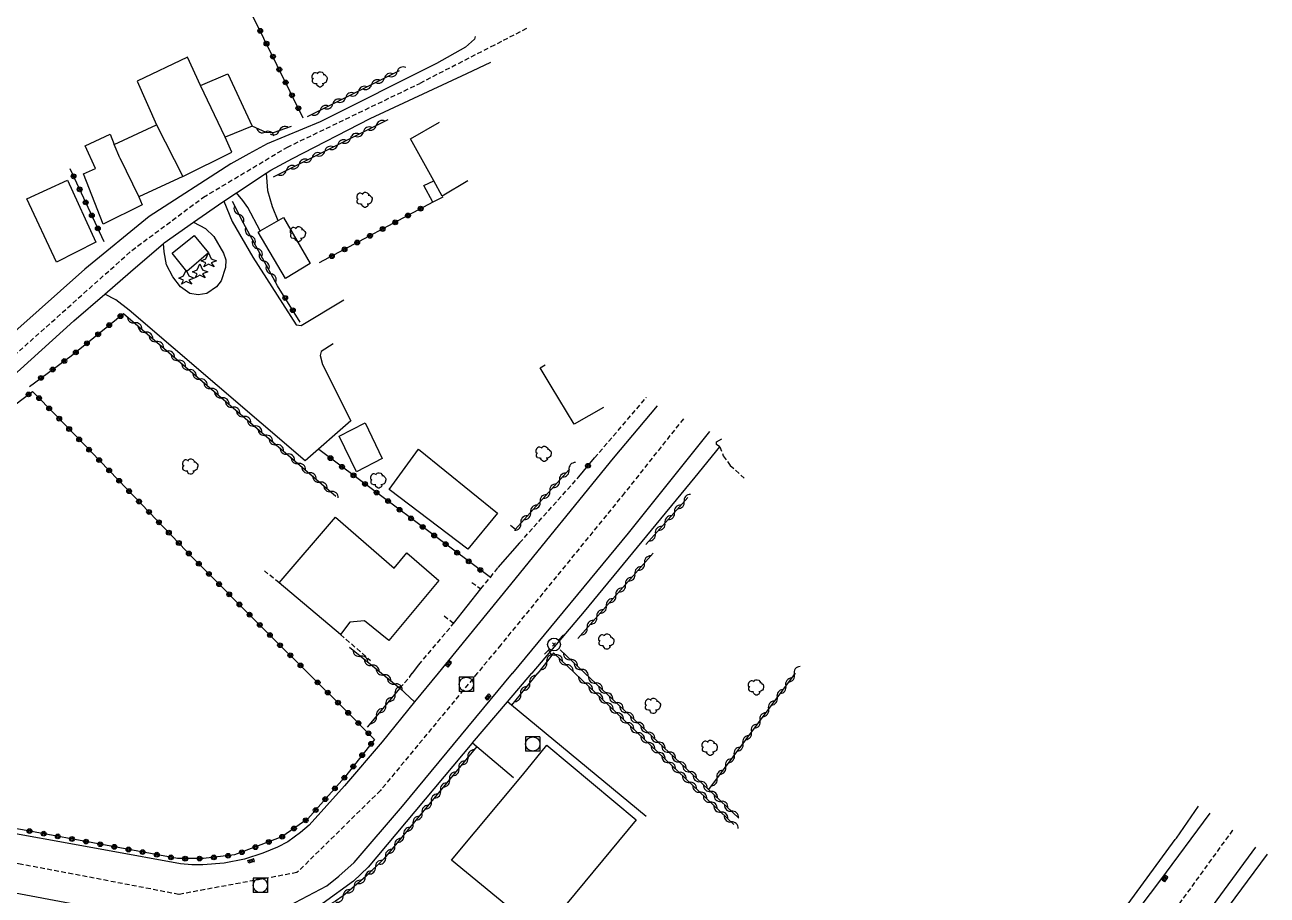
# Model space of a CAD drawing. Header units: millimetres. Extents: x 267000 to 268001, y 124012 to 125001.
# Drawn here: x 267124.9 to 267254.5, y 124647.9 to 124738.6 of the extents above; entities that cross this region are included whole.
import ezdxf

# ---------------------------------------------------------------- set-up
doc = ezdxf.new("R2010")
doc.units = ezdxf.units.MM
doc.linetypes.add('DASHED', pattern=[0.75, 0.5, -0.25])
doc.layers.get('0').update_dxf_attribs({"linetype": 'CONTINUOUS'})
for name, color, linetype in [('W0001', 6, 'DASHED'), ('W0008', 7, 'CONTINUOUS'), ('W0014', 7, 'CONTINUOUS'), ('W0017', 7, 'CONTINUOUS'), ('W0101', 7, 'CONTINUOUS'), ('W0104', 1, 'CONTINUOUS'), ('W0112', 1, 'DASHED'), ('W0300', 7, 'CONTINUOUS'), ('W0303', 7, 'CONTINUOUS'), ('W0310', 3, 'CONTINUOUS'), ('W0323', 7, 'CONTINUOUS'), ('W0401', 7, 'CONTINUOUS'), ('W0420', 7, 'CONTINUOUS'), ('W0439', 7, 'CONTINUOUS'), ('W0473', 7, 'CONTINUOUS')]:
    doc.layers.add(name, color=color, linetype=linetype)

# ---------------------------------------------------------------- blocks, each defined once
blk = doc.blocks.new('T473')
for p, q in [((-0.166667, 0.166667), (0.166667, -0.166667)), ((-0.166667, -0.166667), (0.166667, 0.166667)), ((0.500001, 0.500001), (1.000002, 1.000002)), ((-1.000002, -1.000002), (-0.500001, -0.500001))]:
    blk.add_line(p, q)
blk.add_ellipse((0, 0), major_axis=(0.471405, 0.471405), ratio=1, start_param=5.4977871438, end_param=11.780972451)
blk = doc.blocks.new('T420')
for p, q in [((0.75, 0.75), (-0.75, 0.75)), ((-0.75, 0.75), (-0.75, -0.75)), ((0.75, 0.75), (0.75, -0.75)), ((0.75, -0.75), (-0.75, -0.75))]:
    blk.add_line(p, q)
blk.add_ellipse((0, 0), major_axis=(-0.53, 0.53), ratio=1, start_param=3.926991, end_param=10.210176)
blk = doc.blocks.new('T401')
for p, q in [((-0.3, 0.3), (0, 0.3)), ((-0.3, -0.25), (-0.3, 0.3)), ((-0.3, 0.15), (0, 0.15)), ((-0.3, 0), (0, 0)), ((0, 0.3), (0, -0.25)), ((-0.3, -0.15), (0, -0.15)), ((-0.3, -0.25), (-0.3, -0.3)), ((-0.3, -0.3), (0, -0.3)), ((0, -0.3), (0, -0.25))]:
    blk.add_line(p, q)
blk = doc.blocks.new('T303')
for p, q in [((-0.77, 0), (-0.28, 0.21)), ((-0.28, -0.21), (-0.77, 0)), ((-0.28, 0.21), (0, 0.83)), ((0, 0.83), (0.28, 0.21)), ((0.28, 0.21), (0.83, 0)), ((0.83, 0), (0.28, -0.21)), ((-0.49, -0.63), (-0.28, -0.21)), ((0, -0.35), (-0.49, -0.63)), ((0.56, -0.63), (0, -0.35)), ((0.28, -0.21), (0.56, -0.63))]:
    blk.add_line(p, q)
blk = doc.blocks.new('T300')
for p, q in [((-0.8, 0.51), (-0.86, 0.34)), ((-0.86, 0.34), (-0.86, 0.17)), ((-0.86, 0.17), (-0.74, 0.06)), ((-0.69, 0.63), (-0.8, 0.51)), ((-0.8, -0.06), (-0.74, 0.06)), ((-0.74, 0.06), (-0.69, 0.11)), ((-0.57, 0.69), (-0.69, 0.63)), ((-0.46, 0.69), (-0.57, 0.69)), ((-0.29, 0.63), (-0.46, 0.69)), ((-0.29, 0.63), (-0.17, 0.74)), ((-0.23, 0.57), (-0.29, 0.63)), ((-0.17, 0.74), (-0.06, 0.8)), ((-0.06, 0.8), (0.06, 0.8)), ((0.06, 0.8), (0.23, 0.74)), ((0.23, 0.74), (0.34, 0.63)), ((0.34, 0.63), (0.4, 0.51)), ((0.46, 0.46), (0.34, 0.46)), ((0.4, 0.51), (0.4, 0.46)), ((0.57, 0.4), (0.46, 0.46)), ((0.57, 0.4), (0.69, 0.29)), ((0.69, 0.29), (0.74, 0.17)), ((0.74, 0.06), (0.69, -0.17)), ((0.74, 0.17), (0.74, 0.06)), ((-0.8, -0.17), (-0.8, -0.06)), ((-0.8, -0.23), (-0.8, -0.17)), ((-0.74, -0.34), (-0.8, -0.23)), ((-0.69, -0.4), (-0.74, -0.34)), ((-0.51, -0.46), (-0.69, -0.4)), ((-0.4, -0.46), (-0.51, -0.46)), ((-0.4, -0.46), (-0.34, -0.46)), ((-0.34, -0.46), (-0.34, -0.4)), ((-0.34, -0.51), (-0.34, -0.46)), ((-0.29, -0.63), (-0.34, -0.51)), ((-0.17, -0.74), (-0.29, -0.63)), ((-0.06, -0.8), (-0.17, -0.74)), ((0.06, -0.8), (-0.06, -0.8)), ((0.17, -0.74), (0.06, -0.8)), ((0.23, -0.69), (0.17, -0.74)), ((0.29, -0.46), (0.23, -0.46)), ((0.29, -0.63), (0.23, -0.69)), ((0.46, -0.4), (0.29, -0.46)), ((0.34, -0.51), (0.29, -0.63)), ((0.34, -0.51), (0.34, -0.46)), ((0.57, -0.34), (0.46, -0.4)), ((0.63, -0.29), (0.57, -0.34)), ((0.69, -0.17), (0.63, -0.29))]:
    blk.add_line(p, q)
blk = doc.blocks.new('t323o')
at = {"color": 0, "linetype": 'Continuous'}
for radius in [0.25, 0.15]:
    blk.add_circle((0, 0), radius, dxfattribs=at)
blk = doc.blocks.new('t310o')
at = {"color": 0, "linetype": 'Continuous'}
for centre, start, end in [((-0.5, 0.38), 216.8699, 323.1304), ((0.5, -0.37), 36.8699, 143.1303)]:
    blk.add_arc(centre, 0.625, start, end, dxfattribs=at)

msp = doc.modelspace()

# ---------------------------------------------------------------- linework, layer by layer
at = {"layer": 'W0001'}
for points in [[(267177.21, 124738.24), (267174.59, 124736.89), (267173.85, 124736.51), (267166.07, 124732.52)], [(267086.76, 124676.19), (267098.08, 124683.23), (267109.56, 124692.08), (267123.17, 124703.61), (267136.03, 124715.1), (267143.5, 124720.65), (267152.25, 124725.87), (267166.07, 124732.52)], [(267193.57, 124697.54), (267193.57, 124697.54), (267193.57, 124697.54), (267187.43, 124689.8), (267174.52, 124673.96), (267172.08, 124671.01), (267172.07, 124671)], [(267172.07, 124671), (267161.97, 124658.78), (267153.25, 124650.2), (267140.94, 124647.93), (267124.36, 124651.1), (267106.89, 124654.26), (267096.49, 124652.42), (267090.11, 124644.24), (267087.96, 124632.14), (267085, 124614.94), (267081.22, 124594.28), (267079.37, 124580.37), (267084.46, 124571.55), (267097.74, 124567.39), (267117.65, 124563.88), (267138.21, 124560.46)], [(267225.01, 124616.21), (267231.08, 124627.85), (267241.36, 124641.48), (267250.9, 124654.63), (267250.9, 124654.63)]]:
    msp.add_lwpolyline(points, dxfattribs=at)
at = {"layer": 'W0008'}
for points in [[(267171.86, 124737.42), (267171.86, 124737.42), (267171.77, 124737.12), (267170.83, 124736.29), (267167.8, 124734.61), (267155.69, 124728.52), (267150.16, 124726.2), (267148.22, 124725.18), (267146.37, 124724.12), (267137.85, 124718.63), (267131.11, 124713.15), (267123.81, 124706.65)], [(267085.41, 124671), (267085.41, 124671.01), (267087.21, 124672.54), (267087.4, 124672.69), (267088.14, 124673.3), (267093.03, 124677.32), (267100.4, 124682.87), (267111.18, 124691.23), (267121.02, 124699.69), (267129.99, 124707.74), (267133.2, 124710.53), (267135.88, 124712.86), (267139.32, 124715.83), (267139.4, 124715.9), (267142.47, 124718.03), (267145.52, 124720.16), (267145.63, 124720.24), (267146.94, 124721.1), (267150.03, 124723.14), (267150.52, 124723.47), (267152.79, 124724.69), (267160.89, 124728.86), (267170.96, 124733.54), (267173.49, 124734.73)], [(267165.52, 124668), (267162.14, 124663.86), (267158.23, 124659.27), (267154.51, 124655.15), (267153.62, 124654.39), (267152.31, 124653.43), (267151.22, 124652.87), (267149.71, 124652.24), (267147.77, 124651.61), (267145.66, 124651.18), (267143.45, 124651.01), (267142.3, 124651), (267141.11, 124651.13), (267133.47, 124652.5), (267119.66, 124655.01)]]:
    msp.add_lwpolyline(points, dxfattribs=at)
at = {"layer": 'W0014'}
for points in [[(267190.82, 124698.88), (267186.23, 124693.43), (267175.22, 124679.86), (267167.98, 124671.01), (267167.97, 124671)], [(267175.75, 124671), (267175.76, 124671.01), (267187.85, 124685.62), (267196.32, 124696.21)], [(267177.77, 124671), (267177.78, 124671.01), (267183.27, 124677.43), (267194.8, 124691.46), (267197.37, 124694.62), (267197.04, 124694.85), (267197.04, 124695.12), (267197.59, 124695.46)], [(267176.48, 124684.59), (267174.22, 124682.01)], [(267169.58, 124676.17), (267172.44, 124679.8)], [(267114.39, 124649.86), (267139.01, 124645.26), (267140.62, 124645), (267141.77, 124644.87), (267142.93, 124644.81), (267144.41, 124644.81), (267146.09, 124644.91), (267147.41, 124645.12), (267149.22, 124645.58), (267151.26, 124646.24), (267153.07, 124647.07), (267156.36, 124648.82), (267157.61, 124649.82), (267159.22, 124651.27), (267164.28, 124657.14), (267175.75, 124671)], [(267164.98, 124670.59), (267165.29, 124671)], [(267165.29, 124671), (267165.3, 124671.01), (267165.97, 124671.88)], [(267167.97, 124671), (267165.52, 124668)], [(267171.5, 124663.67), (267171.56, 124663.74), (267175.22, 124668.01), (267177.77, 124671)], [(267165.52, 124668), (267164, 124669.44)], [(267171.5, 124663.67), (267160.69, 124650.77), (267159.15, 124649.31), (267155.99, 124647.03), (267154.6, 124646.17), (267162.98, 124628.14), (267162.31, 124624.36)], [(267209.48, 124611.34), (267213.42, 124614.18), (267215.13, 124615.62), (267215.46, 124615.9), (267218.36, 124618.54), (267219.37, 124619.64), (267220.95, 124621.35), (267230.58, 124634.61), (267234.11, 124639.1), (267236, 124641.51), (267244.88, 124653.65), (267245, 124653.81), (267247.3, 124657.12)], [(267248.5, 124656.4), (267243.23, 124649.3), (267232.09, 124634.58), (267220.63, 124619.04), (267219.38, 124617.49), (267217.83, 124616.07), (267214.22, 124613), (267205.04, 124606.39), (267196.32, 124600.05), (267192.9, 124597.34), (267190.4, 124595.26), (267188.95, 124593.94), (267188.46, 124593.87), (267187.27, 124593.97)], [(267239.08, 124606.89), (267238.26, 124607.18), (267237.36, 124607.71), (267235.75, 124609.52), (267233.17, 124612.58), (267232.44, 124613.73), (267231.91, 124614.75), (267231.65, 124615.54), (267231.32, 124617.05), (267231.15, 124618.8), (267231.24, 124620.58), (267231.47, 124621.7), (267231.93, 124623.28), (267232.52, 124624.6), (267253.3, 124652.86)], [(267254.48, 124652.12), (267238.79, 124630.94)]]:
    msp.add_lwpolyline(points, dxfattribs=at)
at = {"layer": 'W0017'}
for points in [[(267150.03, 124723.14), (267150.19, 124721.36), (267150.66, 124719.68), (267151.25, 124718.23)], [(267145.63, 124720.24), (267146.49, 124718.13), (267148.64, 124714.41), (267153.17, 124707.34), (267153.7, 124707.27), (267158.14, 124709.95)], [(267149.43, 124717.13), (267148.14, 124719.56), (267147.61, 124720.29), (267146.94, 124721.1)], [(267142.47, 124718.03), (267143.72, 124717.38), (267144.58, 124716.55), (267145.6, 124714.81), (267145.83, 124714.12), (267145.8, 124713.33), (267145.34, 124711.91), (267144.85, 124711.29), (267143.86, 124710.59), (267142.94, 124710.46), (267142.09, 124710.62), (267141.1, 124711.31), (267140.3, 124712.33), (267139.64, 124713.61), (267139.41, 124714.96), (267139.32, 124715.83)], [(267157.04, 124705.37), (267155.79, 124704.54), (267155.66, 124704.15), (267155.92, 124703.19), (267158.87, 124697.33), (267154.1, 124693.14), (267135.75, 124708.88), (267134.36, 124709.93), (267133.2, 124710.53)], [(267189.67, 124656.06), (267175.64, 124667.67), (267175.22, 124668.01)], [(267171.56, 124663.74), (267172.01, 124663.35), (267175.85, 124660.12)]]:
    msp.add_lwpolyline(points, dxfattribs=at)
at = {"layer": 'W0101'}
for points in [[(267165.1, 124726.74), (267168.11, 124728.49)], [(267168.41, 124720.77), (267167.53, 124722.35), (267165.1, 124726.74)], [(267171.09, 124722.34), (267168.41, 124720.77)], [(267178.62, 124702.85), (267179.16, 124703.16)], [(267182.18, 124696.96), (267179.77, 124700.95), (267178.62, 124702.85)], [(267185.24, 124698.7), (267182.18, 124696.96)]]:
    msp.add_lwpolyline(points, dxfattribs=at)
for points in [[(267169.04, 124721.14), (267169.04, 124721.14)], [(267179.16, 124703.16), (267179.16, 124703.16)], [(267162.83, 124674.41), (267160.29, 124676.45), (267158.78, 124676.31), (267157.79, 124675.03), (267151.39, 124680.42), (267157.27, 124687.28), (267163.41, 124681.96), (267164.73, 124683.54), (267168.06, 124680.68)], [(267178.77, 124643.77), (267169.36, 124651.49), (267176.79, 124660.37), (267179.32, 124663.5), (267188.63, 124655.71)]]:
    msp.add_lwpolyline(points, close=True, dxfattribs=at)
at = {"layer": 'W0104'}
for points in [[(267141.34, 124722.82), (267146.45, 124725.33), (267145.75, 124726.91), (267143.2, 124732.31), (267141.85, 124735.24), (267136.58, 124732.76), (267138.6, 124728.18)], [(267128.18, 124713.86), (267125.08, 124720.48), (267129.32, 124722.43), (267132.27, 124715.95)], [(267152.07, 124712.17), (267149.22, 124717.01), (267149.43, 124717.13), (267151.86, 124718.53), (267154.63, 124713.73), (267152.07, 124712.17)], [(267159.47, 124692), (267157.65, 124695.72), (267160.38, 124697.1), (267162.14, 124693.39)], [(267171.08, 124683.95), (267162.87, 124690.16), (267165.92, 124694.38), (267174.17, 124687.68)]]:
    msp.add_lwpolyline(points, close=True, dxfattribs=at)
for points in [[(267143.2, 124732.31), (267146.03, 124733.53), (267148.58, 124728.07), (267145.75, 124726.91)], [(267143.2, 124732.31), (267143.2, 124732.31)], [(267134.79, 124724.75), (267134.19, 124726.16), (267138.6, 124728.18)], [(267138.6, 124728.18), (267138.6, 124728.18)], [(267132.25, 124723.65), (267131.16, 124725.99), (267133.76, 124727.22), (267134.19, 124726.16)], [(267145.75, 124726.91), (267145.75, 124726.91)], [(267134.19, 124726.16), (267134.19, 124726.16)], [(267134.79, 124724.75), (267136.74, 124720.67), (267137.1, 124719.84), (267133.05, 124717.83), (267130.97, 124723.09), (267132.25, 124723.65)], [(267134.79, 124724.75), (267134.79, 124724.75)], [(267132.25, 124723.65), (267132.25, 124723.65)], [(267141.34, 124722.82), (267136.74, 124720.67)], [(267141.34, 124722.82), (267141.34, 124722.82)], [(267168.47, 124720.65), (267167.42, 124720.12), (267166.49, 124721.86), (267167.53, 124722.35)], [(267136.74, 124720.67), (267136.74, 124720.67)]]:
    msp.add_lwpolyline(points, dxfattribs=at)
at = {"layer": 'W0112'}
for points in [[(267184.31, 124693.46), (267189.72, 124699.78)], [(267197.37, 124694.62), (267197.73, 124693.67), (267198.46, 124692.68), (267199.91, 124691.34)], [(267176.48, 124684.59), (267182.66, 124691.48)], [(267151.39, 124680.42), (267149.87, 124681.67)], [(267173.43, 124680.99), (267174.22, 124682.01)], [(267171.49, 124680.46), (267172.44, 124679.8), (267173.43, 124680.99)], [(267165.97, 124671.88), (267169.58, 124676.17), (267168.53, 124677.03)], [(267157.79, 124675.03), (267160.93, 124672.33)], [(267164, 124669.44), (267164.98, 124670.59)]]:
    msp.add_lwpolyline(points, dxfattribs=at)
at = {"layer": 'W0310'}
for points in [[(267163.92, 124733.83), (267154.31, 124729.04)], [(267152.64, 124728.01), (267150.76, 124727.35), (267150.03, 124727.41), (267148.58, 124728.07)], [(267150.8, 124722.77), (267162.78, 124728.76)], [(267147.67, 124717.93), (267146.52, 124720.2)], [(267151.24, 124711.41), (267147.67, 124717.93)], [(267135.17, 124708.51), (267157.32, 124689.48)], [(267175.53, 124686.43), (267176.05, 124686.04), (267181.67, 124692.24)], [(267189.65, 124684.43), (267194.02, 124689.31)], [(267182.55, 124674.63), (267190.43, 124683.51)], [(267158.72, 124673.71), (267162.06, 124671.01), (267162.07, 124671)], [(267180.7, 124673.44), (267183.29, 124671.01), (267183.3, 124671)], [(267182.26, 124671), (267182.25, 124671.01), (267180.03, 124673.12), (267179.44, 124672.33), (267178.37, 124671.01), (267178.36, 124671)], [(267162.07, 124671), (267164, 124669.44), (267160.58, 124665.38)], [(267178.36, 124671), (267175.64, 124667.67)], [(267198.83, 124655.22), (267182.26, 124671)], [(267183.3, 124671), (267196.18, 124658.87), (267199.36, 124655.87)], [(267205.22, 124671), (267196.18, 124658.87)], [(267172.01, 124663.35), (267162.35, 124651.67), (267160.41, 124649.76), (267158.08, 124647.77), (267157.26, 124647.24), (267156.3, 124646.68), (267155.28, 124645.82), (267186.16, 124623.45), (267191.6, 124631.17)]]:
    msp.add_lwpolyline(points, dxfattribs=at)
at = {"layer": 'W0323'}
for points in [[(267153.91, 124728.9), (267147.09, 124742.72), (267144.45, 124748.92)], [(267129.57, 124723.63), (267133.11, 124716.03)], [(267167.42, 124720.12), (267155.57, 124713.8)], [(267153.58, 124707.63), (267151.24, 124711.41)], [(267125.34, 124700.92), (267129.71, 124704.09), (267135.17, 124708.51)], [(267089.82, 124671), (267089.82, 124671.01), (267089.52, 124672.02), (267099.26, 124680.08), (267106.03, 124685.23), (267117.31, 124694.11), (267125.67, 124700.39), (267128.15, 124697.86), (267135.47, 124690.26), (267142.51, 124682.93), (267150.23, 124675.17), (267154.43, 124671.01), (267154.44, 124671)], [(267173.43, 124680.99), (267155.54, 124694.33)], [(267182.66, 124691.48), (267184.31, 124693.46)], [(267154.44, 124671), (267158.09, 124667.38), (267161.35, 124664.09), (267158.23, 124660.13), (267154.39, 124655.81), (267151.69, 124653.93), (267146.75, 124652.04), (267143.49, 124651.67), (267140.79, 124651.66), (267125, 124654.6), (267108.13, 124657.56), (267105.27, 124657.85), (267103.59, 124657.88), (267101.58, 124657.74), (267099.47, 124657.35), (267096.8, 124656.42), (267094.2, 124655.42), (267092.71, 124660.2), (267090.98, 124667.11), (267089.82, 124671)]]:
    msp.add_lwpolyline(points, dxfattribs=at)
at = {"layer": 'W0439'}
msp.add_lwpolyline([(267141.77, 124712.91), (267140.22, 124714.82), (267142.52, 124716.64), (267144.01, 124714.86), (267141.77, 124712.91)], close=True, dxfattribs=at)

# ---------------------------------------------------------------- block references
at = {"layer": 'W0300', "rotation": 359.9999899820874}
for p in [(267155.66, 124732.94), (267160.35, 124720.37), (267153.4, 124716.79), (267179.04, 124693.88), (267142.16, 124692.55), (267161.78, 124691.11), (267185.58, 124674.3), (267201.2, 124669.52), (267190.43, 124667.59), (267196.37, 124663.22)]:
    msp.add_blockref('T300', p, dxfattribs=at)
at = {"layer": 'W0303', "rotation": 359.9999899820874}
for p in [(267144.04, 124714.01), (267143.12, 124712.88), (267141.71, 124712.22)]:
    msp.add_blockref('T303', p, dxfattribs=at)
at = {"layer": 'W0310'}
for p, rotation in [((267163.71, 124733.73), 206.5268810336334), ((267161.02, 124732.39), 206.5268810336334), ((267162.37, 124733.06), 206.5268810336334), ((267158.34, 124731.05), 206.5268810336334), ((267159.68, 124731.72), 206.5268810336334), ((267155.66, 124729.71), 206.5268810336334), ((267157, 124730.38), 206.5268810336334), ((267149.95, 124727.45), 155.6721791180016), ((267151.4, 124727.58), 199.4544038752574), ((267160.19, 124727.46), 26.55357174094755), ((267161.53, 124728.14), 26.55357174094755), ((267157.51, 124726.12), 26.55357174094755), ((267158.85, 124726.79), 26.55357174094755), ((267154.83, 124724.78), 26.55357174094755), ((267156.17, 124725.45), 26.55357174094755), ((267152.14, 124723.44), 26.55357174094755), ((267153.48, 124724.11), 26.55357174094755), ((267147.2, 124718.86), 117.0275904192579), ((267148.39, 124716.61), 118.724310123106), ((267149.12, 124715.3), 118.724310123106), ((267149.84, 124713.98), 118.724310123106), ((267150.56, 124712.67), 118.724310123106), ((267136.31, 124707.54), 319.3235721849913), ((267137.45, 124706.56), 319.3235721849913), ((267138.59, 124705.58), 319.3235721849913), ((267139.72, 124704.6), 319.3235721849913), ((267140.86, 124703.63), 319.3235721849913), ((267142, 124702.65), 319.3235721849913), ((267143.14, 124701.67), 319.3235721849913), ((267144.27, 124700.69), 319.3235721849913), ((267145.41, 124699.72), 319.3235721849913), ((267146.55, 124698.74), 319.3235721849913), ((267147.69, 124697.76), 319.3235721849913), ((267148.83, 124696.78), 319.3235721849913), ((267149.96, 124695.81), 319.3235721849913), ((267151.1, 124694.83), 319.3235721849913), ((267152.24, 124693.85), 319.3235721849913), ((267153.38, 124692.87), 319.3235721849913), ((267181.65, 124692.22), 47.82712457824724), ((267154.51, 124691.89), 319.3235721849913), ((267155.65, 124690.92), 319.3235721849913), ((267180.65, 124691.11), 47.82712457824724), ((267156.79, 124689.94), 319.3235721849913), ((267179.64, 124689.99), 47.82712457824724), ((267178.63, 124688.88), 47.82712457824724), ((267193.65, 124688.9), 48.17845876775989), ((267177.63, 124687.77), 47.82712457824724), ((267192.65, 124687.78), 48.17845876775989), ((267176.62, 124686.66), 47.82712457824724), ((267190.65, 124685.55), 48.17845876775989), ((267191.65, 124686.66), 48.17845876775989), ((267189.52, 124682.48), 48.38248577340345), ((267187.53, 124680.24), 48.38248577340345), ((267188.52, 124681.36), 48.38248577340345), ((267186.53, 124679.12), 48.38248577340345), ((267185.53, 124678), 48.38248577340345), ((267184.54, 124676.87), 48.38248577340345), ((267183.54, 124675.75), 48.38248577340345), ((267159.88, 124672.77), 321.0257833488874), ((267180.25, 124672.91), 136.4152393330827), ((267161.05, 124671.82), 321.0257833488874), ((267179.31, 124672.16), 230.8147499511272), ((267181.34, 124671.88), 136.4152393330827), ((267181.79, 124672.41), 316.7115160340483), ((267182.89, 124671.39), 316.7115160340483), ((267162.29, 124670.82), 321.0192608465549), ((267177.54, 124669.99), 230.7930681125533), ((267183.35, 124669.97), 136.4099600517285), ((267184.39, 124669.97), 316.7239179019496), ((267205.14, 124670.9), 233.3171843842137), ((267163.46, 124669.87), 321.0192608465549), ((267163.48, 124668.82), 229.8917036561704), ((267176.59, 124668.83), 230.7930681125533), ((267184.43, 124668.93), 136.4099600517285), ((267185.48, 124668.94), 316.7239179019496), ((267203.35, 124668.49), 233.3171843842137), ((267204.25, 124669.69), 233.3171843842137), ((267162.51, 124667.67), 229.8917036561704), ((267185.52, 124667.9), 136.4099600517285), ((267186.57, 124667.92), 316.7239179019496), ((267202.45, 124667.29), 233.3171843842137), ((267161.54, 124666.53), 229.8917036561704), ((267186.61, 124666.86), 136.4099600517285), ((267187.66, 124666.89), 316.7239179019496), ((267201.56, 124666.08), 233.3171843842137), ((267187.69, 124665.83), 136.4099600517285), ((267188.76, 124665.86), 316.7239179019496), ((267188.78, 124664.79), 136.4099600517285), ((267189.85, 124664.83), 316.7239179019496), ((267200.66, 124664.88), 233.3171843842137), ((267189.87, 124663.76), 136.4099600517285), ((267190.94, 124663.8), 316.7239179019496), ((267199.77, 124663.68), 233.3171843842137), ((267171.09, 124662.24), 230.4063800314518), ((267190.95, 124662.73), 136.4099600517285), ((267192.03, 124662.77), 316.7239179019496), ((267198.87, 124662.48), 233.3171843842137), ((267170.14, 124661.08), 230.4063800314518), ((267192.04, 124661.69), 136.4099600517285), ((267193.12, 124661.75), 316.7239179019496), ((267197.97, 124661.27), 233.3171843842137), ((267169.18, 124659.93), 230.4063800314518), ((267193.13, 124660.66), 136.4099600517285), ((267194.22, 124660.72), 316.7239179019496), ((267194.21, 124659.62), 136.4099600517285), ((267195.31, 124659.69), 316.7239179019496), ((267197.08, 124660.07), 233.3171843842137), ((267168.23, 124658.77), 230.4063800314518), ((267195.3, 124658.59), 136.4099600517285), ((267196.4, 124658.66), 316.718981092746), ((267167.27, 124657.62), 230.4063800314518), ((267196.38, 124657.55), 136.4099600517285), ((267197.49, 124657.63), 316.718981092746), ((267166.31, 124656.46), 230.4063800314518), ((267197.47, 124656.52), 136.4099600517285), ((267198.59, 124656.6), 316.718981092746), ((267165.36, 124655.3), 230.4063800314518), ((267198.56, 124655.49), 136.4099600517285), ((267163.45, 124652.99), 230.4063800314518), ((267164.4, 124654.15), 230.4063800314518), ((267162.49, 124651.84), 230.4063800314518), ((267161.44, 124650.77), 224.6282443842295), ((267160.37, 124649.72), 220.325338779549), ((267159.22, 124648.75), 220.325338779549), ((267158.08, 124647.78), 220.325338779549)]:
    msp.add_blockref('t310o', p, dxfattribs=dict(at, rotation=rotation))
at = {"layer": 'W0323'}
for p, rotation in [((267149.42, 124738), 116.2441675743892), ((267150.08, 124736.66), 116.2441675743892), ((267150.75, 124735.31), 116.2441675743892), ((267151.41, 124733.97), 116.2441675743892), ((267152.07, 124732.62), 116.2441675743892), ((267152.74, 124731.28), 116.2441675743892), ((267153.4, 124729.93), 116.2441675743892), ((267129.95, 124722.83), 294.9669544358916), ((267130.58, 124721.47), 294.9669544358916), ((267131.21, 124720.11), 294.9669544358916), ((267131.85, 124718.75), 294.9669544358916), ((267164.84, 124718.74), 208.0672152652314), ((267166.16, 124719.45), 208.0672152652314), ((267132.48, 124717.39), 294.9669544358916), ((267162.19, 124717.33), 208.0672152652314), ((267163.51, 124718.03), 208.0672152652314), ((267159.54, 124715.92), 208.0672152652314), ((267160.87, 124716.62), 208.0672152652314), ((267156.9, 124714.5), 208.0672152652314), ((267158.22, 124715.21), 208.0672152652314), ((267152.03, 124710.14), 121.6497682313282), ((267134.84, 124708.24), 39.02900979341624), ((267152.82, 124708.86), 121.6497682313282), ((267133.67, 124707.3), 39.02900979341624), ((267131.34, 124705.41), 39.02900979341624), ((267132.51, 124706.35), 39.02900979341624), ((267130.18, 124704.46), 39.02900979341624), ((267128.98, 124703.56), 35.93460003523273), ((267126.55, 124701.8), 35.93460003523273), ((267127.77, 124702.68), 35.93460003523273), ((267125.25, 124700.08), 36.91375623810048), ((267126.35, 124699.69), 314.3706528589687), ((267127.4, 124698.62), 314.3706528589687), ((267128.45, 124697.55), 313.971350723746), ((267129.49, 124696.47), 313.971350723746), ((267130.53, 124695.39), 313.971350723746), ((267131.57, 124694.31), 313.971350723746), ((267132.62, 124693.23), 313.971350723746), ((267156.75, 124693.43), 143.2805978744819), ((267157.95, 124692.53), 143.2805978744819), ((267183.62, 124692.64), 50.29704810424331), ((267133.66, 124692.15), 313.971350723746), ((267159.15, 124691.64), 143.2805978744819), ((267134.7, 124691.07), 313.971350723746), ((267135.74, 124689.99), 313.8035202428823), ((267160.35, 124690.74), 143.2805978744819), ((267161.56, 124689.84), 143.2805978744819), ((267136.78, 124688.91), 313.8035202428823), ((267162.76, 124688.95), 143.2805978744819), ((267137.82, 124687.82), 313.8035202428823), ((267163.96, 124688.05), 143.2805978744819), ((267138.85, 124686.74), 313.8035202428823), ((267165.16, 124687.15), 143.2805978744819), ((267166.37, 124686.26), 143.2805978744819), ((267139.89, 124685.66), 313.8035202428823), ((267167.57, 124685.36), 143.2805978744819), ((267140.93, 124684.58), 313.8035202428823), ((267141.97, 124683.49), 313.8035202428823), ((267168.77, 124684.46), 143.2805978744819), ((267169.97, 124683.57), 143.2805978744819), ((267143.02, 124682.42), 314.8704806004), ((267171.18, 124682.67), 143.2805978744819), ((267144.07, 124681.36), 314.8704806004), ((267172.38, 124681.77), 143.2805978744819), ((267145.13, 124680.29), 314.8704806004), ((267146.19, 124679.23), 314.8704806004), ((267147.25, 124678.17), 314.8704806004), ((267148.31, 124677.1), 314.8704806004), ((267149.37, 124676.04), 314.8704806004), ((267150.43, 124674.98), 315.2397872262137), ((267151.49, 124673.92), 315.2397872262137), ((267152.56, 124672.87), 315.2397872262137), ((267153.62, 124671.81), 315.2397872262137), ((267155.41, 124670.04), 315.2364324108963), ((267156.47, 124668.98), 315.2364324108963), ((267157.54, 124667.93), 315.2364324108963), ((267158.6, 124666.87), 314.8164443548604), ((267159.66, 124665.8), 314.8164443548604), ((267160.71, 124664.74), 314.8164443548604), ((267160.99, 124663.63), 231.7502137149104), ((267160.06, 124662.45), 231.7502137149104), ((267158.2, 124660.1), 228.3483717604691), ((267159.13, 124661.27), 231.7502137149104), ((267157.21, 124658.98), 228.3483717604691), ((267156.21, 124657.86), 228.3483717604691), ((267155.21, 124656.73), 228.3483717604691), ((267154.17, 124655.66), 214.9121277264939), ((267125.35, 124654.53), 169.4746045534132), ((267126.83, 124654.26), 169.4746045534132), ((267128.3, 124653.98), 169.4746045534132), ((267129.78, 124653.71), 169.4746045534132), ((267151.71, 124653.94), 214.9121277264939), ((267152.94, 124654.8), 214.9121277264939), ((267131.25, 124653.44), 169.4746045534132), ((267132.73, 124653.16), 169.4746045534132), ((267134.2, 124652.89), 169.4746045534132), ((267135.68, 124652.61), 169.4746045534132), ((267137.15, 124652.34), 169.4746045534132), ((267147.51, 124652.33), 200.9277774572521), ((267148.92, 124652.86), 200.9277774572521), ((267150.32, 124653.4), 200.9277774572521), ((267138.63, 124652.07), 169.4746045534132), ((267140.1, 124651.79), 169.4746045534132), ((267141.59, 124651.66), 180.127229500992), ((267143.09, 124651.67), 180.127229500992), ((267144.58, 124651.79), 186.4558705299106), ((267146.07, 124651.96), 186.4558705299106)]:
    msp.add_blockref('t323o', p, dxfattribs=dict(at, rotation=rotation))
at = {"layer": 'W0401'}
for p, rotation in [((267168.95, 124672.07), 140.7448077930944), ((267173.3, 124668.42), 320.3958960033952), ((267148.43, 124651.57), 107.9734508723465), ((267243.69, 124649.66), 143.4447542512437)]:
    msp.add_blockref('T401', p, dxfattribs=dict(at, rotation=rotation))
at = {"layer": 'W0420', "rotation": 359.9999899820874}
for p in [(267170.92, 124669.84), (267177.86, 124663.62), (267149.43, 124648.87)]:
    msp.add_blockref('T420', p, dxfattribs=at)
at = {"layer": 'W0473', "rotation": 359.9999899820874}
msp.add_blockref('T473', (267180.07, 124673.99), dxfattribs=at)

doc.saveas('drawing.dxf')
